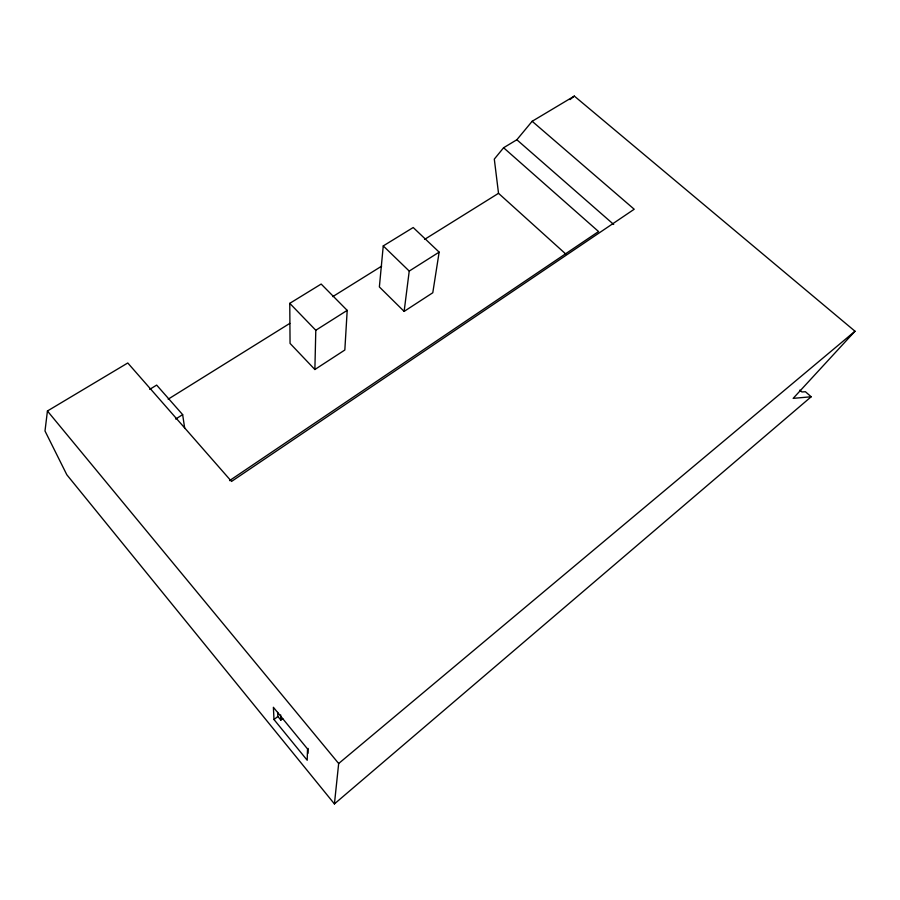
<?xml version="1.0" encoding="UTF-8"?>
<svg xmlns="http://www.w3.org/2000/svg" width="900" height="900" viewBox="0 0 900 900"><rect width="100%" height="100%" fill="white"/><g stroke="black" fill="none" stroke-linecap="round" stroke-linejoin="round"><path stroke-width="1.35" d="M314.876 369.506L315.799 330.266L289.766 303.345L321.165 284.051L347.197 310.376L344.835 350.01L314.876 369.506L290.059 343.406L289.766 303.345M308.014 753.311L308.16 748.44M383.254 245.914L379.373 286.942L404.134 311.4L432.787 292.748L439.144 252.135L413.201 227.52L383.254 245.914L409.23 271.08L404.134 311.4M532.159 121.286L634.207 209.239L231.536 481.433L127.778 362.981L47.43 410.996L45 430.988L66.814 474.75L334.418 803.914L338.67 763.515L855 331.223L574.324 96.086L532.159 121.286L516.847 139.759L503.595 147.746L494.303 159.109L498.521 193.32L565.852 254.093M855 331.223L793.159 398.363L811.181 396.765L805.41 391.725L801.911 391.961L799.808 390.116M334.418 803.914L811.181 396.765M570.004 99.585L574.324 96.086M277.695 712.361L277.864 716.467L280.845 720.101L282.769 718.571M273.994 719.539L273.386 707.288L307.519 748.935L307.204 760.241L273.994 719.539L277.864 716.467M229.567 480.623L598.567 231.536L503.595 147.746M175.669 419.051L182.644 414.63L156.656 385.099L149.692 389.374M315.799 330.266L347.197 310.376M409.23 271.08L439.144 252.135M168.165 399.184L289.811 323.381M332.752 296.618L381.645 266.153M424.575 239.4L498.521 193.32M516.847 139.759L613.688 224.449M47.43 410.996L338.67 763.515M182.644 414.63L184.725 428.445M280.665 714.904L280.845 720.101"/></g></svg>
